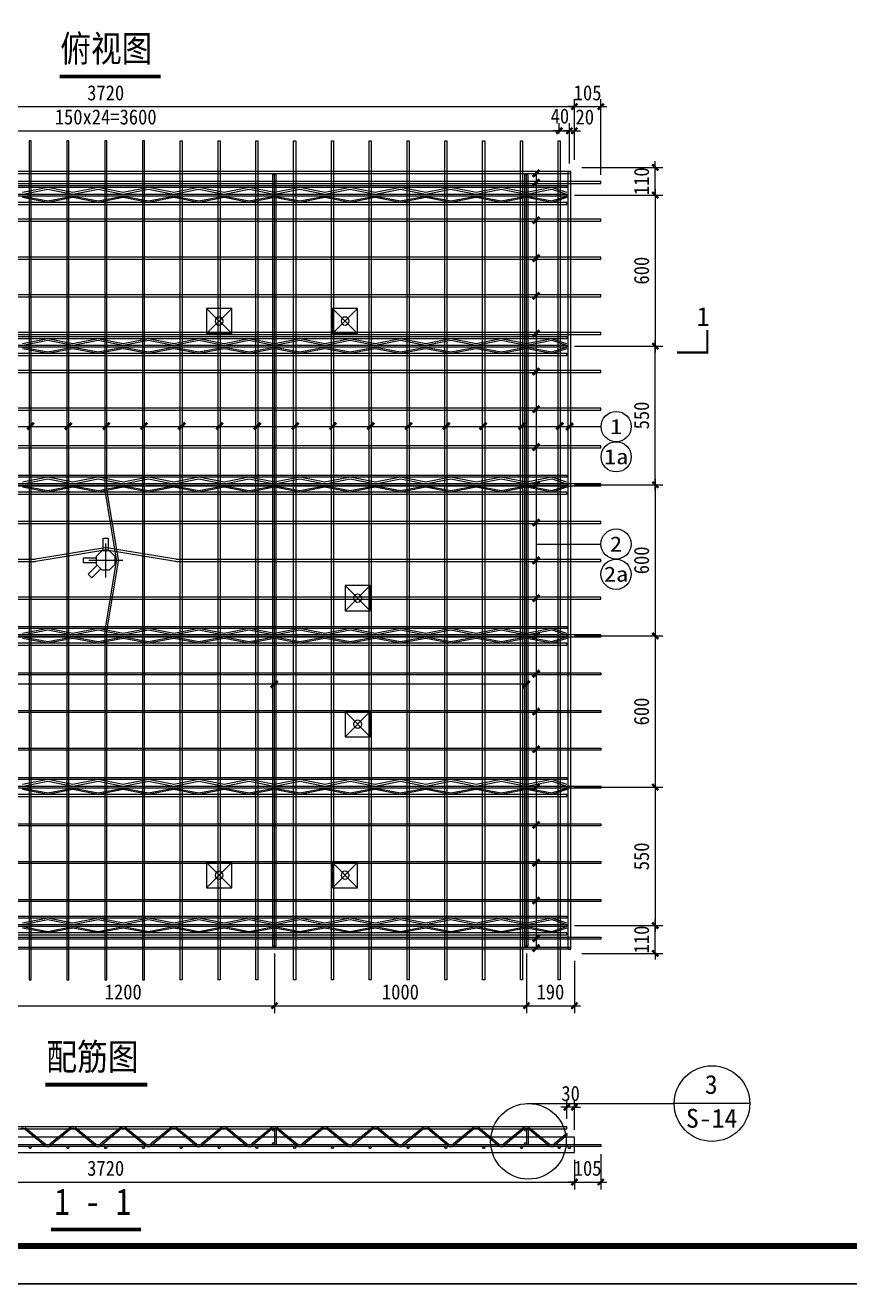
# Model space of a CAD drawing. Header units: millimetres. Extents: x 0 to 28815, y -2 to 20487.
# Drawn here: x 3115 to 6387, y 11577 to 16573 of the extents above; entities that cross this region are included whole.
import ezdxf
from ezdxf.enums import TextEntityAlignment as Align

# ---------------------------------------------------------------- set-up
doc = ezdxf.new("R2010")
doc.units = ezdxf.units.MM
doc.linetypes.add('ACAD_ISO10W100', pattern=[18, 12, -3, 0, -3])
for name, color, linetype in [('DBD6X-1##长度', 4, 'Continuous'), ('EQUIP-照明', 3, 'Continuous'), ('S-DETL-TEXT', 7, 'Continuous'), ('YZ-下划线', 1, 'ACAD_ISO10W100'), ('YZ-标题文字', 2, 'Continuous'), ('YZ-索引图号', 3, 'Continuous'), ('图框2', 1, 'Continuous'), ('图框线', 7, 'Continuous'), ('桁架', 4, 'Continuous'), ('钢筋', 7, 'Continuous')]:
    doc.layers.add(name, color=color, linetype=linetype)
for name, color, linetype, lineweight in [('PUB_DIM', 3, 'Continuous', 15), ('YG-标注', 151, 'Continuous', 15), ('YZ-符号', 96, 'Continuous', 9), ('墙板支撑', 7, 'Continuous', 15), ('文字标注', 7, 'Continuous', 15), ('轮廓线', 2, 'Continuous', 13)]:
    doc.layers.add(name, color=color, linetype=linetype, lineweight=lineweight)
doc.styles.add('YG-样式 2', font='simhei.ttf')
doc.styles.add('YZ-样式 1', font='simhei.ttf', dxfattribs={"width": 0.85})
doc.styles.add('YZ-样式 2', font='simhei.ttf', dxfattribs={"width": 0.9})
doc.dimstyles.new('YZ-30', dxfattribs={"dimscale": 30, "dimtxt": 2, "dimasz": 0.8, "dimexe": 1, "dimexo": 1, "dimgap": 0.8, "dimtad": 1, "dimdec": 0, "dimzin": 1, "dimdsep": 46, "dimtxsty": 'YZ-样式 2', "dimblk": 'ARCHTICK', "dimcen": 250, "dimdle": 0.8, "dimclrd": 151, "dimclre": 151, "dimclrt": 7, "dimazin": 0, "dimtfac": 1, "dimtdec": 0, "dimtix": 1, "dimtmove": 2, "dimatfit": 2, "dimldrblk": 'ARCHTICK', "dimfxl": 1, "dimlwd": 9, "dimlwe": 9, "dimarcsym": 0})

# ---------------------------------------------------------------- blocks, each defined once
blk = doc.blocks.new('_ArchTick')
at = {"color": 0, "linetype": 'ByBlock', "const_width": 0.4}
blk.add_lwpolyline([(-0.5, -0.5), (0.5, 0.5)], dxfattribs=at)
blk = doc.blocks.new('*D463')
at = {"layer": 'DBD6X-1##长度', "color": 151, "lineweight": 9, "ltscale": 30, "transparency": 16777216}
for p, q in [((1550.3, 16249.8), (5318.3, 16249.8)), ((1574.3, 16038.6), (1574.3, 16279.8)), ((5294.3, 16038.6), (5294.3, 16279.8))]:
    blk.add_line(p, q, dxfattribs=at)
at = {"layer": 'Defpoints', "color": 0, "ltscale": 30, "transparency": 16777216}
for p in [(5294.3, 16249.8), (1574.3, 16008.6), (5294.3, 16008.6)]:
    blk.add_point(p, dxfattribs=at)
at = {"layer": 'DBD6X-1##长度', "color": 151, "lineweight": 9, "ltscale": 30, "transparency": 16777216, "xscale": 24, "yscale": 24, "zscale": 24, "rotation": 180}
blk.add_blockref('_ArchTick', (1574.3, 16249.8), dxfattribs=at)
at = {"layer": 'DBD6X-1##长度', "color": 151, "lineweight": 9, "ltscale": 30, "transparency": 16777216, "xscale": 24, "yscale": 24, "zscale": 24}
blk.add_blockref('_ArchTick', (5294.3, 16249.8), dxfattribs=at)
at = {"layer": 'DBD6X-1##长度', "color": 7, "lineweight": 9, "ltscale": 30, "transparency": 16777216, "insert": (3434.3, 16304.1), "char_height": 60, "attachment_point": 5, "style": 'YZ-样式 2'}
blk.add_mtext('3720', dxfattribs=at)
blk = doc.blocks.new('*D464')
at = {"layer": 'Defpoints', "color": 0, "ltscale": 30, "transparency": 16777216}
for p in [(5399.3, 16249.8), (5294.3, 16008.6), (5399.3, 15948.6)]:
    blk.add_point(p, dxfattribs=at)
at = {"layer": '钢筋', "color": 151, "lineweight": 9, "ltscale": 30, "transparency": 16777216}
for p, q in [((5294.3, 16249.8), (5270.3, 16249.8)), ((5294.3, 16038.6), (5294.3, 16279.8)), ((5294.3, 16249.8), (5399.3, 16249.8)), ((5399.3, 15978.6), (5399.3, 16279.8)), ((5399.3, 16249.8), (5423.3, 16249.8))]:
    blk.add_line(p, q, dxfattribs=at)
at = {"layer": '钢筋', "color": 151, "lineweight": 9, "ltscale": 30, "transparency": 16777216, "xscale": 24, "yscale": 24, "zscale": 24}
blk.add_blockref('_ArchTick', (5294.3, 16249.8), dxfattribs=at)
at = {"layer": '钢筋', "color": 151, "lineweight": 9, "ltscale": 30, "transparency": 16777216, "xscale": 24, "yscale": 24, "zscale": 24, "rotation": 180}
blk.add_blockref('_ArchTick', (5399.3, 16249.8), dxfattribs=at)
at = {"layer": '钢筋', "color": 7, "ltscale": 30, "transparency": 16777216, "insert": (5346.8, 16304.1), "char_height": 60, "attachment_point": 5, "style": 'YZ-样式 2'}
blk.add_mtext('105', dxfattribs=at)
blk = doc.blocks.new('*D465')
at = {"layer": 'Defpoints', "color": 0, "ltscale": 30, "transparency": 16777216}
for p in [(5274.3, 16153.9), (5234.3, 16113.6), (5274.3, 15993.6)]:
    blk.add_point(p, dxfattribs=at)
at = {"layer": '钢筋', "color": 151, "lineweight": 9, "ltscale": 30, "transparency": 16777216}
for p, q in [((5234.3, 16153.9), (5210.3, 16153.9)), ((5234.3, 16143.6), (5234.3, 16183.9)), ((5234.3, 16153.9), (5274.3, 16153.9)), ((5274.3, 16023.6), (5274.3, 16183.9)), ((5274.3, 16153.9), (5298.3, 16153.9))]:
    blk.add_line(p, q, dxfattribs=at)
at = {"layer": '钢筋', "color": 151, "lineweight": 9, "ltscale": 30, "transparency": 16777216, "xscale": 24, "yscale": 24, "zscale": 24}
blk.add_blockref('_ArchTick', (5234.3, 16153.9), dxfattribs=at)
at = {"layer": '钢筋', "color": 151, "lineweight": 9, "ltscale": 30, "transparency": 16777216, "xscale": 24, "yscale": 24, "zscale": 24, "rotation": 180}
blk.add_blockref('_ArchTick', (5274.3, 16153.9), dxfattribs=at)
at = {"layer": '钢筋', "color": 7, "ltscale": 30, "transparency": 16777216, "insert": (5236.9, 16211.9), "char_height": 60, "attachment_point": 5, "style": 'YZ-样式 2'}
blk.add_mtext('40', dxfattribs=at)
blk = doc.blocks.new('*D466')
at = {"layer": 'Defpoints', "color": 0, "ltscale": 30, "transparency": 16777216}
for p in [(5234.3, 16153.9), (1634.3, 16113.6), (5234.3, 16113.6)]:
    blk.add_point(p, dxfattribs=at)
at = {"layer": '钢筋', "color": 151, "lineweight": 9, "ltscale": 30, "transparency": 16777216}
for p, q in [((1610.3, 16153.9), (5258.3, 16153.9)), ((1634.3, 16143.6), (1634.3, 16183.9)), ((5234.3, 16143.6), (5234.3, 16183.9))]:
    blk.add_line(p, q, dxfattribs=at)
at = {"layer": '钢筋', "color": 151, "lineweight": 9, "ltscale": 30, "transparency": 16777216, "xscale": 24, "yscale": 24, "zscale": 24, "rotation": 180}
blk.add_blockref('_ArchTick', (1634.3, 16153.9), dxfattribs=at)
at = {"layer": '钢筋', "color": 151, "lineweight": 9, "ltscale": 30, "transparency": 16777216, "xscale": 24, "yscale": 24, "zscale": 24}
blk.add_blockref('_ArchTick', (5234.3, 16153.9), dxfattribs=at)
at = {"layer": '钢筋', "color": 7, "ltscale": 30, "transparency": 16777216, "insert": (3434.3, 16208.3), "char_height": 60, "attachment_point": 5, "style": 'YZ-样式 2'}
blk.add_mtext('150x24=3600', dxfattribs=at)
blk = doc.blocks.new('*D467')
at = {"layer": 'Defpoints', "color": 0, "ltscale": 30, "transparency": 16777216}
for p in [(5264.3, 15898.6), (5264.3, 15298.6), (5615.4, 15298.6)]:
    blk.add_point(p, dxfattribs=at)
at = {"layer": 'YG-标注', "color": 151, "lineweight": 9, "ltscale": 30, "transparency": 16777216}
for p, q in [((5294.3, 15898.6), (5645.4, 15898.6)), ((5615.4, 15922.6), (5615.4, 15274.6)), ((5294.3, 15298.6), (5645.4, 15298.6))]:
    blk.add_line(p, q, dxfattribs=at)
at = {"layer": 'YG-标注', "color": 151, "lineweight": 9, "ltscale": 30, "transparency": 16777216, "xscale": 24, "yscale": 24, "zscale": 24}
for p, rotation in [((5615.4, 15898.6), 90), ((5615.4, 15298.6), 270)]:
    blk.add_blockref('_ArchTick', p, dxfattribs=dict(at, rotation=rotation))
at = {"layer": 'YG-标注', "color": 7, "lineweight": 9, "ltscale": 30, "transparency": 16777216, "insert": (5561, 15598.6), "char_height": 60, "attachment_point": 5, "rotation": 90, "style": 'YZ-样式 2'}
blk.add_mtext('600', dxfattribs=at)
blk = doc.blocks.new('*D468')
at = {"layer": 'Defpoints', "color": 0, "ltscale": 30, "transparency": 16777216}
for p in [(5264.3, 12998.6), (5615.4, 12998.6), (5294.3, 12888.6)]:
    blk.add_point(p, dxfattribs=at)
at = {"layer": '钢筋', "color": 151, "lineweight": 9, "ltscale": 30, "transparency": 16777216}
for p, q in [((5294.3, 12998.6), (5645.4, 12998.6)), ((5615.4, 12998.6), (5615.4, 13022.6)), ((5615.4, 12888.6), (5615.4, 12998.6)), ((5324.3, 12888.6), (5645.4, 12888.6)), ((5615.4, 12888.6), (5615.4, 12864.6))]:
    blk.add_line(p, q, dxfattribs=at)
at = {"layer": '钢筋', "color": 151, "lineweight": 9, "ltscale": 30, "transparency": 16777216, "xscale": 24, "yscale": 24, "zscale": 24}
for p, rotation in [((5615.4, 12998.6), 270), ((5615.4, 12888.6), 90)]:
    blk.add_blockref('_ArchTick', p, dxfattribs=dict(at, rotation=rotation))
at = {"layer": '钢筋', "color": 7, "ltscale": 30, "transparency": 16777216, "insert": (5561, 12943.6), "char_height": 60, "attachment_point": 5, "rotation": 90, "style": 'YZ-样式 2'}
blk.add_mtext('110', dxfattribs=at)
blk = doc.blocks.new('*D469')
at = {"layer": 'Defpoints', "color": 0, "ltscale": 30, "transparency": 16777216}
for p in [(5264.3, 14748.6), (5264.3, 14148.6), (5615.4, 14148.6)]:
    blk.add_point(p, dxfattribs=at)
at = {"layer": '钢筋', "color": 151, "lineweight": 9, "ltscale": 30, "transparency": 16777216}
for p, q in [((5294.3, 14748.6), (5645.4, 14748.6)), ((5615.4, 14772.6), (5615.4, 14124.6)), ((5294.3, 14148.6), (5645.4, 14148.6))]:
    blk.add_line(p, q, dxfattribs=at)
at = {"layer": '钢筋', "color": 151, "lineweight": 9, "ltscale": 30, "transparency": 16777216, "xscale": 24, "yscale": 24, "zscale": 24}
for p, rotation in [((5615.4, 14748.6), 90), ((5615.4, 14148.6), 270)]:
    blk.add_blockref('_ArchTick', p, dxfattribs=dict(at, rotation=rotation))
at = {"layer": '钢筋', "color": 7, "ltscale": 30, "transparency": 16777216, "insert": (5561, 14448.6), "char_height": 60, "attachment_point": 5, "rotation": 90, "style": 'YZ-样式 2'}
blk.add_mtext('600', dxfattribs=at)
blk = doc.blocks.new('*D470')
at = {"layer": 'Defpoints', "color": 0, "ltscale": 30, "transparency": 16777216}
for p in [(5264.3, 14148.6), (5264.3, 13548.6), (5615.4, 13548.6)]:
    blk.add_point(p, dxfattribs=at)
at = {"layer": '钢筋', "color": 151, "lineweight": 9, "ltscale": 30, "transparency": 16777216}
for p, q in [((5294.3, 14148.6), (5645.4, 14148.6)), ((5615.4, 14172.6), (5615.4, 13524.6)), ((5294.3, 13548.6), (5645.4, 13548.6))]:
    blk.add_line(p, q, dxfattribs=at)
at = {"layer": '钢筋', "color": 151, "lineweight": 9, "ltscale": 30, "transparency": 16777216, "xscale": 24, "yscale": 24, "zscale": 24}
for p, rotation in [((5615.4, 14148.6), 90), ((5615.4, 13548.6), 270)]:
    blk.add_blockref('_ArchTick', p, dxfattribs=dict(at, rotation=rotation))
at = {"layer": '钢筋', "color": 7, "ltscale": 30, "transparency": 16777216, "insert": (5561, 13848.6), "char_height": 60, "attachment_point": 5, "rotation": 90, "style": 'YZ-样式 2'}
blk.add_mtext('600', dxfattribs=at)
blk = doc.blocks.new('*D471')
at = {"layer": 'Defpoints', "color": 0, "ltscale": 30, "transparency": 16777216}
for p in [(5264.3, 13548.6), (5264.3, 12998.6), (5615.4, 12998.6)]:
    blk.add_point(p, dxfattribs=at)
at = {"layer": '钢筋', "color": 151, "lineweight": 9, "ltscale": 30, "transparency": 16777216}
for p, q in [((5294.3, 13548.6), (5645.4, 13548.6)), ((5615.4, 13572.6), (5615.4, 12974.6)), ((5294.3, 12998.6), (5645.4, 12998.6))]:
    blk.add_line(p, q, dxfattribs=at)
at = {"layer": '钢筋', "color": 151, "lineweight": 9, "ltscale": 30, "transparency": 16777216, "xscale": 24, "yscale": 24, "zscale": 24}
for p, rotation in [((5615.4, 13548.6), 90), ((5615.4, 12998.6), 270)]:
    blk.add_blockref('_ArchTick', p, dxfattribs=dict(at, rotation=rotation))
at = {"layer": '钢筋', "color": 7, "ltscale": 30, "transparency": 16777216, "insert": (5561, 13273.6), "char_height": 60, "attachment_point": 5, "rotation": 90, "style": 'YZ-样式 2'}
blk.add_mtext('550', dxfattribs=at)
blk = doc.blocks.new('*D472')
at = {"layer": 'Defpoints', "color": 0, "ltscale": 30, "transparency": 16777216}
for p in [(5294.3, 16008.6), (5615.4, 16008.6), (5264.3, 15898.6)]:
    blk.add_point(p, dxfattribs=at)
at = {"layer": '钢筋', "color": 151, "lineweight": 9, "ltscale": 30, "transparency": 16777216}
for p, q in [((5324.3, 16008.6), (5645.4, 16008.6)), ((5615.4, 16008.6), (5615.4, 16032.6)), ((5615.4, 15898.6), (5615.4, 16008.6)), ((5294.3, 15898.6), (5645.4, 15898.6)), ((5615.4, 15898.6), (5615.4, 15874.6))]:
    blk.add_line(p, q, dxfattribs=at)
at = {"layer": '钢筋', "color": 151, "lineweight": 9, "ltscale": 30, "transparency": 16777216, "xscale": 24, "yscale": 24, "zscale": 24}
for p, rotation in [((5615.4, 16008.6), 270), ((5615.4, 15898.6), 90)]:
    blk.add_blockref('_ArchTick', p, dxfattribs=dict(at, rotation=rotation))
at = {"layer": '钢筋', "color": 7, "ltscale": 30, "transparency": 16777216, "insert": (5561, 15953.6), "char_height": 60, "attachment_point": 5, "rotation": 90, "style": 'YZ-样式 2'}
blk.add_mtext('110', dxfattribs=at)
blk = doc.blocks.new('A$C7C4453D7')
at = {"color": 3, "lineweight": 15, "xscale": -80, "yscale": 80, "zscale": 80, "rotation": 180}
blk.add_blockref('_ArchTick', (0, 0), dxfattribs=at)
blk = doc.blocks.new('*D476')
at = {"layer": 'Defpoints', "color": 0, "ltscale": 30, "transparency": 16777216}
for p in [(5294.3, 16153.9), (5274.3, 15993.6), (5294.3, 16008.6)]:
    blk.add_point(p, dxfattribs=at)
at = {"layer": '钢筋', "color": 151, "lineweight": 9, "ltscale": 30, "transparency": 16777216}
for p, q in [((5274.3, 16153.9), (5250.3, 16153.9)), ((5274.3, 16023.6), (5274.3, 16183.9)), ((5274.3, 16153.9), (5294.3, 16153.9)), ((5294.3, 16038.6), (5294.3, 16183.9)), ((5294.3, 16153.9), (5318.3, 16153.9))]:
    blk.add_line(p, q, dxfattribs=at)
at = {"layer": '钢筋', "color": 151, "lineweight": 9, "ltscale": 30, "transparency": 16777216, "xscale": 24, "yscale": 24, "zscale": 24}
blk.add_blockref('_ArchTick', (5274.3, 16153.9), dxfattribs=at)
at = {"layer": '钢筋', "color": 151, "lineweight": 9, "ltscale": 30, "transparency": 16777216, "xscale": 24, "yscale": 24, "zscale": 24, "rotation": 180}
blk.add_blockref('_ArchTick', (5294.3, 16153.9), dxfattribs=at)
at = {"layer": '钢筋', "color": 7, "ltscale": 30, "transparency": 16777216, "insert": (5335.6, 16208.3), "char_height": 60, "attachment_point": 5, "style": 'YZ-样式 2'}
blk.add_mtext('20', dxfattribs=at)
blk = doc.blocks.new('A$C04E44E2E')
at = {"layer": '桁架', "color": 4, "lineweight": 9}
for p, q in [((-3660, 38), (0, 38)), ((0, 30), (-3660, 30)), ((-3660, 4), (0, 4)), ((-2060, 30), (-2160, 10)), ((-2159.1, 4), (-2060, 23.7)), ((-1960, 10), (-2060, 30)), ((-2060, 23.7), (-1960.9, 4)), ((-1960.9, 4), (-1959.3, 4)), ((-1860, 30), (-1960, 10)), ((-1959.3, 4), (-1860, 23.7)), ((-1760, 10), (-1860, 30)), ((-1860, 23.7), (-1760.9, 4)), ((-1760.9, 4), (-1759.1, 4)), ((-1660, 30), (-1760, 10)), ((-1759.1, 4), (-1660, 23.7)), ((-1560, 10), (-1660, 30)), ((-1660, 23.7), (-1560.9, 4)), ((-1560.9, 4), (-1559.1, 4)), ((-1460, 30), (-1560, 10)), ((-1559.1, 4), (-1460, 23.7)), ((-1360, 10), (-1460, 30)), ((-1460, 23.7), (-1360.9, 4)), ((-1360.9, 4), (-1359.1, 4)), ((-1260, 30), (-1360, 10)), ((-1359.1, 4), (-1260, 23.7)), ((-1160, 10), (-1260, 30)), ((-1260, 23.7), (-1160.9, 4)), ((-1160.9, 4), (-1159.1, 4)), ((-1160.9, 4), (-1159.3, 4)), ((-1060, 30), (-1160, 10)), ((-1159.1, 4), (-1060, 23.7)), ((-960, 10), (-1060, 30)), ((-1060, 23.7), (-960.9, 4)), ((-960.9, 4), (-959.1, 4)), ((-960.9, 4), (-959.1, 4)), ((-960.9, 4), (-959.3, 4)), ((-860, 30), (-960, 10)), ((-959.1, 4), (-860, 23.7)), ((-760, 10), (-860, 30)), ((-860, 23.7), (-760.9, 4)), ((-760.9, 4), (-759.1, 4)), ((-660, 30), (-760, 10)), ((-759.1, 4), (-660, 23.7)), ((-560, 10), (-660, 30)), ((-660, 23.7), (-560.9, 4)), ((-560.9, 4), (-559.1, 4)), ((-460, 30), (-560, 10)), ((-559.1, 4), (-460, 23.7)), ((-360, 10), (-460, 30)), ((-460, 23.7), (-360.9, 4)), ((-360.9, 4), (-359.1, 4)), ((-260, 30), (-360, 10)), ((-359.1, 4), (-260, 23.7)), ((-160, 10), (-260, 30)), ((-260, 23.7), (-160.9, 4)), ((-160.9, 4), (-159.1, 4)), ((-60, 30), (-160, 10)), ((-159.1, 4), (-60, 23.7)), ((0.2, 10), (-60, 30)), ((-60, 23.7), (-0.7, 4)), ((0, 38), (0, 30)), ((0, 4), (0, -4)), ((0, -4), (-3660, -4)), ((0, -29), (-3660, -29)), ((-3660, -37), (0, -37)), ((-2060, -29), (-2160, -10)), ((-2159.1, -4), (-2060, -22.7)), ((-2060, -22.7), (-1960.9, -4)), ((-1960, -10), (-2060, -29)), ((-1960.9, -4), (-1959.3, -4)), ((-1860, -29), (-1960, -10)), ((-1959.3, -4), (-1860, -22.7)), ((-1860, -22.7), (-1760.9, -4)), ((-1760, -10), (-1860, -29)), ((-1760.9, -4), (-1759.1, -4)), ((-1660, -29), (-1760, -10)), ((-1759.1, -4), (-1660, -22.7)), ((-1660, -22.7), (-1560.9, -4)), ((-1560, -10), (-1660, -29)), ((-1560.9, -4), (-1559.1, -4)), ((-1460, -29), (-1560, -10)), ((-1559.1, -4), (-1460, -22.7)), ((-1460, -22.7), (-1360.9, -4)), ((-1360, -10), (-1460, -29)), ((-1360.9, -4), (-1359.1, -4)), ((-1260, -29), (-1360, -10)), ((-1359.1, -4), (-1260, -22.7)), ((-1260, -22.7), (-1160.9, -4)), ((-1160, -10), (-1260, -29)), ((-1160.9, -4), (-1159.1, -4)), ((-1160.9, -4), (-1159.3, -4)), ((-1060, -29), (-1160, -10)), ((-1159.1, -4), (-1060, -22.7)), ((-1060, -22.7), (-960.9, -4)), ((-960, -10), (-1060, -29)), ((-960.9, -4), (-959.1, -4)), ((-960.9, -4), (-959.1, -4)), ((-960.9, -4), (-959.3, -4)), ((-860, -29), (-960, -10)), ((-959.1, -4), (-860, -22.7)), ((-860, -22.7), (-760.9, -4)), ((-760, -10), (-860, -29)), ((-760.9, -4), (-759.1, -4)), ((-660, -29), (-760, -10)), ((-759.1, -4), (-660, -22.7)), ((-660, -22.7), (-560.9, -4)), ((-560, -10), (-660, -29)), ((-560.9, -4), (-559.1, -4)), ((-460, -29), (-560, -10)), ((-559.1, -4), (-460, -22.7)), ((-460, -22.7), (-360.9, -4)), ((-360, -10), (-460, -29)), ((-360.9, -4), (-359.1, -4)), ((-260, -29), (-360, -10)), ((-359.1, -4), (-260, -22.7)), ((-260, -22.7), (-160.9, -4)), ((-160, -10), (-260, -29)), ((-160.9, -4), (-159.1, -4)), ((-60, -29), (-160, -10)), ((-159.1, -4), (-60, -22.7)), ((-60, -22.7), (-0.7, -4)), ((0.2, -10), (-60, -29)), ((0, -37), (0, -29))]:
    blk.add_line(p, q, dxfattribs=at)
blk = doc.blocks.new('*D477')
at = {"layer": 'Defpoints', "color": 0, "ltscale": 30, "transparency": 16777216}
for p in [(5264.3, 15298.6), (5615.4, 15298.6), (5264.3, 14748.6)]:
    blk.add_point(p, dxfattribs=at)
at = {"layer": 'YG-标注', "color": 151, "lineweight": 9, "ltscale": 30, "transparency": 16777216}
for p, q in [((5294.3, 15298.6), (5645.4, 15298.6)), ((5615.4, 14724.6), (5615.4, 15322.6)), ((5294.3, 14748.6), (5645.4, 14748.6))]:
    blk.add_line(p, q, dxfattribs=at)
at = {"layer": 'YG-标注', "color": 151, "lineweight": 9, "ltscale": 30, "transparency": 16777216, "xscale": 24, "yscale": 24, "zscale": 24}
for p, rotation in [((5615.4, 15298.6), 90), ((5615.4, 14748.6), 270)]:
    blk.add_blockref('_ArchTick', p, dxfattribs=dict(at, rotation=rotation))
at = {"layer": 'YG-标注', "color": 7, "ltscale": 30, "transparency": 16777216, "insert": (5561, 15023.6), "char_height": 60, "attachment_point": 5, "rotation": 90, "style": 'YZ-样式 2'}
blk.add_mtext('550', dxfattribs=at)
blk = doc.blocks.new('A$C0ABE7B75')
at = {"layer": '钢筋', "color": 4, "lineweight": 13}
for points in [[(-7.3, 0), (7.2, 0), (7.2, 3000), (7.2, 3060), (-7.3, 3060)], [(-7.3, 3060), (-7.3, 3060), (-7.3, 0)], [(-0.8, 3060), (-0.8, 3000), (-0.8, 0)]]:
    blk.add_lwpolyline(points, dxfattribs=at)
blk = doc.blocks.new('*D496')
at = {"layer": 'Defpoints', "color": 0, "ltscale": 30, "transparency": 16777216}
for p in [(2904, 12918.6), (4104, 12918.6), (4104, 12680.8)]:
    blk.add_point(p, dxfattribs=at)
at = {"layer": 'YG-标注', "color": 151, "lineweight": 9, "ltscale": 30, "transparency": 16777216}
for p, q in [((2904, 12888.6), (2904, 12650.8)), ((4104, 12888.6), (4104, 12650.8)), ((2880, 12680.8), (4128, 12680.8))]:
    blk.add_line(p, q, dxfattribs=at)
at = {"layer": 'YG-标注', "color": 151, "lineweight": 9, "ltscale": 30, "transparency": 16777216, "xscale": 24, "yscale": 24, "zscale": 24, "rotation": 180}
blk.add_blockref('_ArchTick', (2904, 12680.8), dxfattribs=at)
at = {"layer": 'YG-标注', "color": 151, "lineweight": 9, "ltscale": 30, "transparency": 16777216, "xscale": 24, "yscale": 24, "zscale": 24}
blk.add_blockref('_ArchTick', (4104, 12680.8), dxfattribs=at)
at = {"layer": 'YG-标注', "color": 7, "ltscale": 30, "transparency": 16777216, "insert": (3504, 12735.1), "char_height": 60, "attachment_point": 5, "style": 'YZ-样式 2'}
blk.add_mtext('1200', dxfattribs=at)
blk = doc.blocks.new('*D497')
at = {"layer": 'Defpoints', "color": 0, "ltscale": 30, "transparency": 16777216}
for p in [(4104, 12918.6), (5104, 12918.6), (5104, 12680.8)]:
    blk.add_point(p, dxfattribs=at)
at = {"layer": 'YG-标注', "color": 151, "lineweight": 9, "ltscale": 30, "transparency": 16777216}
for p, q in [((4104, 12888.6), (4104, 12650.8)), ((5104, 12888.6), (5104, 12650.8)), ((4080, 12680.8), (5128, 12680.8))]:
    blk.add_line(p, q, dxfattribs=at)
at = {"layer": 'YG-标注', "color": 151, "lineweight": 9, "ltscale": 30, "transparency": 16777216, "xscale": 24, "yscale": 24, "zscale": 24, "rotation": 180}
blk.add_blockref('_ArchTick', (4104, 12680.8), dxfattribs=at)
at = {"layer": 'YG-标注', "color": 151, "lineweight": 9, "ltscale": 30, "transparency": 16777216, "xscale": 24, "yscale": 24, "zscale": 24}
blk.add_blockref('_ArchTick', (5104, 12680.8), dxfattribs=at)
at = {"layer": 'YG-标注', "color": 7, "ltscale": 30, "transparency": 16777216, "insert": (4604, 12735.1), "char_height": 60, "attachment_point": 5, "style": 'YZ-样式 2'}
blk.add_mtext('1000', dxfattribs=at)
blk = doc.blocks.new('*D498')
at = {"layer": 'Defpoints', "color": 0, "ltscale": 30, "transparency": 16777216}
for p in [(5104, 12918.6), (5294.3, 12888.6), (5294.3, 12680.8)]:
    blk.add_point(p, dxfattribs=at)
at = {"layer": 'YG-标注', "color": 151, "lineweight": 9, "ltscale": 30, "transparency": 16777216}
for p, q in [((5104, 12888.6), (5104, 12650.8)), ((5294.3, 12858.6), (5294.3, 12650.8)), ((5080, 12680.8), (5318.3, 12680.8))]:
    blk.add_line(p, q, dxfattribs=at)
at = {"layer": 'YG-标注', "color": 151, "lineweight": 9, "ltscale": 30, "transparency": 16777216, "xscale": 24, "yscale": 24, "zscale": 24, "rotation": 180}
blk.add_blockref('_ArchTick', (5104, 12680.8), dxfattribs=at)
at = {"layer": 'YG-标注', "color": 151, "lineweight": 9, "ltscale": 30, "transparency": 16777216, "xscale": 24, "yscale": 24, "zscale": 24}
blk.add_blockref('_ArchTick', (5294.3, 12680.8), dxfattribs=at)
at = {"layer": 'YG-标注', "color": 7, "ltscale": 30, "transparency": 16777216, "insert": (5199.2, 12735.1), "char_height": 60, "attachment_point": 5, "style": 'YZ-样式 2'}
blk.add_mtext('190', dxfattribs=at)
blk = doc.blocks.new('*D507')
at = {"layer": 'Defpoints', "color": 0, "ltscale": 30, "transparency": 16777216}
for p in [(1574.3, 12098.3), (5294.3, 12098.3), (5294.3, 11980.8)]:
    blk.add_point(p, dxfattribs=at)
at = {"layer": 'YG-标注', "color": 151, "lineweight": 9, "ltscale": 30, "transparency": 16777216}
for p, q in [((1574.3, 12068.3), (1574.3, 11950.8)), ((5294.3, 12068.3), (5294.3, 11950.8)), ((1550.3, 11980.8), (5318.3, 11980.8))]:
    blk.add_line(p, q, dxfattribs=at)
at = {"layer": 'YG-标注', "color": 151, "lineweight": 9, "ltscale": 30, "transparency": 16777216, "xscale": 24, "yscale": 24, "zscale": 24, "rotation": 180}
blk.add_blockref('_ArchTick', (1574.3, 11980.8), dxfattribs=at)
at = {"layer": 'YG-标注', "color": 151, "lineweight": 9, "ltscale": 30, "transparency": 16777216, "xscale": 24, "yscale": 24, "zscale": 24}
blk.add_blockref('_ArchTick', (5294.3, 11980.8), dxfattribs=at)
at = {"layer": 'YG-标注', "color": 7, "lineweight": 9, "ltscale": 30, "transparency": 16777216, "insert": (3434.3, 12035.1), "char_height": 60, "attachment_point": 5, "style": 'YZ-样式 2'}
blk.add_mtext('3720', dxfattribs=at)
blk = doc.blocks.new('*D508')
at = {"layer": 'Defpoints', "color": 0, "ltscale": 30, "transparency": 16777216}
for p in [(5294.3, 12098.3), (5399.3, 12121.3), (5399.3, 11980.8)]:
    blk.add_point(p, dxfattribs=at)
at = {"layer": 'YG-标注', "color": 151, "lineweight": 9, "ltscale": 30, "transparency": 16777216}
for p, q in [((5399.3, 12091.3), (5399.3, 11950.8)), ((5294.3, 12068.3), (5294.3, 11950.8)), ((5294.3, 11980.8), (5270.3, 11980.8)), ((5294.3, 11980.8), (5399.3, 11980.8)), ((5399.3, 11980.8), (5423.3, 11980.8))]:
    blk.add_line(p, q, dxfattribs=at)
at = {"layer": 'YG-标注', "color": 151, "lineweight": 9, "ltscale": 30, "transparency": 16777216, "xscale": 24, "yscale": 24, "zscale": 24}
blk.add_blockref('_ArchTick', (5294.3, 11980.8), dxfattribs=at)
at = {"layer": 'YG-标注', "color": 151, "lineweight": 9, "ltscale": 30, "transparency": 16777216, "xscale": 24, "yscale": 24, "zscale": 24, "rotation": 180}
blk.add_blockref('_ArchTick', (5399.3, 11980.8), dxfattribs=at)
at = {"layer": 'YG-标注', "color": 7, "lineweight": 9, "ltscale": 30, "transparency": 16777216, "insert": (5346.8, 12035.1), "char_height": 60, "attachment_point": 5, "style": 'YZ-样式 2'}
blk.add_mtext('105', dxfattribs=at)
blk = doc.blocks.new('*D509')
at = {"layer": 'Defpoints', "color": 0, "ltscale": 30, "transparency": 16777216}
for p in [(5264.3, 12277.7), (5264.3, 12201.3), (5294.3, 12158.3)]:
    blk.add_point(p, dxfattribs=at)
at = {"layer": 'YG-标注', "color": 151, "lineweight": 9, "ltscale": 30, "transparency": 16777216}
for p, q in [((5264.3, 12231.3), (5264.3, 12307.7)), ((5294.3, 12188.3), (5294.3, 12307.7)), ((5264.3, 12277.7), (5240.3, 12277.7)), ((5294.3, 12277.7), (5264.3, 12277.7)), ((5294.3, 12277.7), (5318.3, 12277.7))]:
    blk.add_line(p, q, dxfattribs=at)
at = {"layer": 'YG-标注', "color": 151, "lineweight": 9, "ltscale": 30, "transparency": 16777216, "xscale": 24, "yscale": 24, "zscale": 24}
blk.add_blockref('_ArchTick', (5264.3, 12277.7), dxfattribs=at)
at = {"layer": 'YG-标注', "color": 151, "lineweight": 9, "ltscale": 30, "transparency": 16777216, "xscale": 24, "yscale": 24, "zscale": 24, "rotation": 180}
blk.add_blockref('_ArchTick', (5294.3, 12277.7), dxfattribs=at)
at = {"layer": 'YG-标注', "color": 7, "lineweight": 9, "ltscale": 30, "transparency": 16777216, "insert": (5279.3, 12332), "char_height": 60, "attachment_point": 5, "style": 'YZ-样式 2'}
blk.add_mtext('30', dxfattribs=at)
blk = doc.blocks.new('A$C184909A8')
at = {"layer": '桁架', "color": 4, "lineweight": 9}
for p, q in [((-6.5, 0), (-6.5, -62.1)), ((0, 0), (0, -62.1))]:
    blk.add_line(p, q, dxfattribs=at)
for centre in [(-10.5, -4), (-10.5, -58.1)]:
    blk.add_circle(centre, 4, dxfattribs=at)
blk = doc.blocks.new('A$C6C6A476D')
at = {"layer": '墙板支撑', "color": 6, "ltscale": 30}
for p, q in [((50, 50), (-50, -50)), ((-50, 50), (50, -50))]:
    blk.add_line(p, q, dxfattribs=at)
blk.add_lwpolyline([(-50, 50), (50, 50), (50, -50), (-50, -50)], close=True, dxfattribs=at)
blk.add_circle((0, 0), 16, dxfattribs=at)
blk = doc.blocks.new('A$C35D967A2')
at = {"layer": '墙板支撑', "color": 0, "ltscale": 30}
for p in [(50, 50), (550, 50)]:
    blk.add_blockref('A$C6C6A476D', p, dxfattribs=at)

msp = doc.modelspace()

# ---------------------------------------------------------------- linework, layer by layer
at = {"layer": 'EQUIP-照明', "color": 2, "lineweight": 15}
for p, q in [((3434.3, 14381.1), (3434.3, 14516.1)), ((3501.8, 14448.6), (3366.8, 14448.6))]:
    msp.add_line(p, q, dxfattribs=at)
for points in [[(3444.3, 14536.1), (3444.3, 14486.1), (3424.3, 14486.1), (3424.3, 14536.1)], [(3346.8, 14458.6), (3396.8, 14458.6), (3396.8, 14438.6), (3346.8, 14438.6)], [(3471.8, 14464.2), (3449.8, 14486.1), (3418.7, 14486.1), (3396.8, 14464.2), (3396.8, 14433.1), (3418.7, 14411.1), (3449.8, 14411.1), (3471.8, 14433.1)], [(3379.5, 14379.7), (3414.8, 14415), (3400.7, 14429.2), (3365.3, 14393.8)]]:
    msp.add_lwpolyline(points, close=True, dxfattribs=at)
at = {"layer": 'PUB_DIM', "color": 1, "const_width": 9}
msp.add_lwpolyline([(5822, 15363.5), (5822, 15273.5), (5702, 15273.5)], dxfattribs=at)
at = {"layer": 'YZ-下划线', "color": 1, "linetype": 'ByBlock', "const_width": 15}
for points in [[(3252.1, 16369.5), (3652.8, 16369.5)], [(3195, 12367.4), (3599.4, 12367.4)], [(3217.4, 11792.3), (3574.2, 11792.3)]]:
    msp.add_lwpolyline(points, dxfattribs=at)
at = {"layer": 'YZ-符号', "color": 3, "lineweight": 13}
for p, q in [((5142.9, 15992.6), (5142.9, 12904.6)), ((1600.3, 14979.6), (5400.1, 14979.6)), ((5142.9, 14513.4), (5399.7, 14513.4))]:
    msp.add_line(p, q, dxfattribs=at)
at = {"layer": 'YZ-符号', "color": 3}
msp.add_line((5103.3, 13956.8), (1438.8, 13956.8), dxfattribs=at)
at = {"layer": 'YZ-符号', "color": 1, "lineweight": 13, "ltscale": 100}
msp.add_line((5105.4, 12292.2), (5690.5, 12292.2), dxfattribs=at)
at = {"layer": 'YZ-符号', "color": 1, "ltscale": 100}
msp.add_line((5990.5, 12292.2), (5690.5, 12292.2), dxfattribs=at)
at = {"layer": 'YZ-符号', "color": 3}
for centre in [(5460.1, 14979.6), (5460.1, 14859.6), (5459.7, 14513.4), (5459.7, 14393.4)]:
    msp.add_circle(centre, 60, dxfattribs=at)
at = {"layer": 'YZ-符号', "color": 1, "ltscale": 100}
for centre in [(5840.5, 12292.2), (5112, 12142.4)]:
    msp.add_circle(centre, 150, dxfattribs=at)
at = {"layer": '图框2', "color": 1}
msp.add_lwpolyline([(87.4, 11576.7), (87.4, 20486.7), (12687.4, 20486.7), (12687.4, 11576.7)], close=True, dxfattribs=at)
at = {"layer": '图框线', "const_width": 24}
msp.add_lwpolyline([(387.4, 20336.7), (12537.4, 20336.7), (12537.4, 11726.7), (387.4, 11726.7)], close=True, dxfattribs=at)
at = {"layer": '桁架', "color": 4, "lineweight": 9}
for p, q in [((1604.3, 12201.3), (5264.3, 12201.3)), ((5264.3, 12191.3), (1604.3, 12191.3)), ((3114.8, 12197.6), (3194.1, 12132.1)), ((3294.2, 12197.7), (3214.1, 12132)), ((3314.8, 12197.6), (3394.1, 12132.1)), ((3494.2, 12197.7), (3414.1, 12132)), ((3514.8, 12197.6), (3594.1, 12132.1)), ((3694.2, 12197.7), (3614.1, 12132)), ((3714.8, 12197.6), (3794.1, 12132.1)), ((3894.2, 12197.7), (3814.1, 12132)), ((3914.8, 12197.6), (3994.1, 12132.1)), ((4094.2, 12197.7), (4014.1, 12132)), ((4114.8, 12197.6), (4194.1, 12132.1)), ((4294.2, 12197.7), (4214.1, 12132)), ((4314.8, 12197.6), (4394.1, 12132.1)), ((4494.2, 12197.7), (4414.1, 12132)), ((4514.8, 12197.6), (4594.1, 12132.1)), ((4694.2, 12197.7), (4614.1, 12132)), ((4714.8, 12197.6), (4794.1, 12132.1)), ((4894.2, 12197.7), (4814.1, 12132)), ((4914.8, 12197.6), (4994.1, 12132.1)), ((5094.2, 12197.7), (5014.1, 12132)), ((5114.8, 12197.6), (5194.1, 12132.1)), ((5264.3, 12191.3), (5264.3, 12201.3)), ((3114.8, 12190.2), (3194.3, 12124.7)), ((3294.1, 12190.3), (3214.6, 12124.9)), ((3314.8, 12190.2), (3394.3, 12124.7)), ((3494.1, 12190.3), (3414.6, 12124.9)), ((3514.8, 12190.2), (3594.3, 12124.7)), ((3694.1, 12190.3), (3614.6, 12124.9)), ((3714.8, 12190.2), (3794.3, 12124.7)), ((3894.1, 12190.3), (3814.6, 12124.9)), ((3914.8, 12190.2), (3994.3, 12124.7)), ((4094.1, 12190.3), (4014.6, 12124.9)), ((4114.8, 12190.2), (4194.3, 12124.7)), ((4294.1, 12190.3), (4214.6, 12124.9)), ((4314.8, 12190.2), (4394.3, 12124.7)), ((4494.1, 12190.3), (4414.6, 12124.9)), ((4514.8, 12190.2), (4594.3, 12124.7)), ((4694.1, 12190.3), (4614.6, 12124.9)), ((4714.8, 12190.2), (4794.3, 12124.7)), ((4894.1, 12190.3), (4814.6, 12124.9)), ((4914.8, 12190.2), (4994.3, 12124.7)), ((5094.1, 12190.3), (5014.6, 12124.9)), ((5114.8, 12190.2), (5194.3, 12124.7)), ((5264.3, 12173.2), (5214.1, 12132)), ((5264.3, 12165.8), (5214.6, 12124.9)), ((5264.3, 12173.2), (5264.3, 12165.8)), ((1604.3, 12129.3), (5264.3, 12129.3)), ((5264.3, 12121.3), (1604.3, 12121.3)), ((5264.3, 12129.3), (5264.3, 12121.3))]:
    msp.add_line(p, q, dxfattribs=at)
for centre, radius, start, end in [((3104.4, 12177.4), 16.5, 50.8447, 128.6685), ((3304.4, 12177.4), 16.5, 50.8447, 128.6685), ((3304.4, 12185.1), 16.2, 50.127, 128.9467), ((3504.4, 12177.4), 16.5, 50.8447, 128.6685), ((3504.4, 12185.1), 16.2, 50.127, 128.9467), ((3704.4, 12177.4), 16.5, 50.8447, 128.6685), ((3704.4, 12185.1), 16.2, 50.127, 128.9467), ((3904.4, 12177.4), 16.5, 50.8447, 128.6685), ((3904.4, 12185.1), 16.2, 50.127, 128.9467), ((4104.4, 12177.4), 16.5, 50.8447, 128.6685), ((4104.4, 12185.1), 16.2, 50.127, 128.9467), ((4304.4, 12177.4), 16.5, 50.8447, 128.6685), ((4304.4, 12185.1), 16.2, 50.127, 128.9467), ((4504.4, 12177.4), 16.5, 50.8447, 128.6685), ((4504.4, 12185.1), 16.2, 50.127, 128.9467), ((4704.4, 12177.4), 16.5, 50.8447, 128.6685), ((4704.4, 12185.1), 16.2, 50.127, 128.9467), ((4904.4, 12177.4), 16.5, 50.8447, 128.6685), ((4904.4, 12185.1), 16.2, 50.127, 128.9467), ((5104.4, 12177.4), 16.5, 50.8447, 128.6685), ((5104.4, 12185.1), 16.2, 50.127, 128.9467), ((3204.1, 12145.2), 16.5, 232.4949, 308.5712), ((3204.3, 12137.8), 16.5, 232.5315, 308.6383), ((3404.1, 12145.2), 16.5, 232.4949, 308.5712), ((3404.3, 12137.8), 16.5, 232.5315, 308.6383), ((3604.1, 12145.2), 16.5, 232.4949, 308.5712), ((3604.3, 12137.8), 16.5, 232.5315, 308.6383), ((3804.1, 12145.2), 16.5, 232.4949, 308.5712), ((3804.3, 12137.8), 16.5, 232.5315, 308.6383), ((4004.1, 12145.2), 16.5, 232.4949, 308.5712), ((4004.3, 12137.8), 16.5, 232.5315, 308.6383), ((4204.1, 12145.2), 16.5, 232.4949, 308.5712), ((4204.3, 12137.8), 16.5, 232.5315, 308.6383), ((4404.1, 12145.2), 16.5, 232.4949, 308.5712), ((4404.3, 12137.8), 16.5, 232.5315, 308.6383), ((4604.1, 12145.2), 16.5, 232.4949, 308.5712), ((4604.3, 12137.8), 16.5, 232.5315, 308.6383), ((4804.1, 12145.2), 16.5, 232.4949, 308.5712), ((4804.3, 12137.8), 16.5, 232.5315, 308.6383), ((5004.1, 12145.2), 16.5, 232.4949, 308.5712), ((5004.3, 12137.8), 16.5, 232.5315, 308.6383), ((5204.1, 12145.2), 16.5, 232.4949, 308.5712), ((5204.3, 12137.8), 16.5, 232.5315, 308.6383)]:
    msp.add_arc(centre, radius, start, end, dxfattribs=at)
at = {"layer": '轮廓线', "color": 2, "lineweight": 30, "const_width": 0.05}
msp.add_lwpolyline([(5294.3, 16008.6), (5294.3, 12888.6), (1574.3, 12888.6), (1574.3, 16008.6)], close=True, dxfattribs=at)
at = {"layer": '轮廓线', "color": 2, "lineweight": 9}
msp.add_lwpolyline([(1574.3, 12098.3), (5294.3, 12098.3), (5294.3, 12158.3), (4494.3, 12158.3), (1574.3, 12158.3), (1574.3, 12158.3)], close=True, dxfattribs=at)
at = {"layer": '钢筋', "color": 5, "lineweight": 13}
for points in [[(3138.3, 16008.6), (3138.3, 16113.6), (3130.3, 16113.6), (3130.3, 16008.6), (3130.3, 12783.6), (3138.3, 12783.6)], [(3288.3, 16008.6), (3288.3, 16113.6), (3280.3, 16113.6), (3280.3, 16008.6), (3280.3, 12783.6), (3288.3, 12783.6)], [(3588.3, 16008.6), (3588.3, 16113.6), (3580.3, 16113.6), (3580.3, 16008.6), (3580.3, 12783.6), (3588.3, 12783.6)], [(3730.3, 16008.6), (3730.3, 16113.6), (3738.3, 16113.6), (3738.3, 16008.6), (3738.3, 12783.6), (3730.3, 12783.6)], [(3880.3, 16008.6), (3880.3, 16113.6), (3888.3, 16113.6), (3888.3, 16008.6), (3888.3, 12783.6), (3880.3, 12783.6)], [(4030.3, 16008.6), (4030.3, 16113.6), (4038.3, 16113.6), (4038.3, 16008.6), (4038.3, 12783.6), (4030.3, 12783.6)], [(4180.3, 16008.6), (4180.3, 16113.6), (4188.3, 16113.6), (4188.3, 16008.6), (4188.3, 12783.6), (4180.3, 12783.6)], [(4330.3, 16008.6), (4330.3, 16113.6), (4338.3, 16113.6), (4338.3, 16008.6), (4338.3, 12783.6), (4330.3, 12783.6)], [(4480.3, 16008.6), (4480.3, 16113.6), (4488.3, 16113.6), (4488.3, 16008.6), (4488.3, 12783.6), (4480.3, 12783.6)], [(4630.3, 16008.6), (4630.3, 16113.6), (4638.3, 16113.6), (4638.3, 16008.6), (4638.3, 12783.6), (4630.3, 12783.6)], [(4780.3, 16008.6), (4780.3, 16113.6), (4788.3, 16113.6), (4788.3, 16008.6), (4788.3, 12783.6), (4780.3, 12783.6)], [(4930.3, 16008.6), (4930.3, 16113.6), (4938.3, 16113.6), (4938.3, 16008.6), (4938.3, 12783.6), (4930.3, 12783.6)], [(5080.3, 16008.6), (5080.3, 16113.6), (5088.3, 16113.6), (5088.3, 16008.6), (5088.3, 12783.6), (5080.3, 12783.6)], [(5230.3, 16008.6), (5230.3, 16113.6), (5238.3, 16113.6), (5238.3, 16008.6), (5238.3, 12783.6), (5230.3, 12783.6)], [(5270.3, 15993.6), (5270.3, 15993.6), (5278.3, 15993.6), (5278.3, 15993.6), (5278.3, 12903.6), (5270.3, 12903.6)]]:
    msp.add_lwpolyline(points, close=True, dxfattribs=at)
msp.add_lwpolyline([(3438.5, 14168.9), (3484.6, 14445.3, 0.082763), (3484.6, 14451.9), (3438.5, 14728.3, -0.041311), (3438.3, 14731.6), (3438.3, 16008.6), (3438.3, 16113.6), (3430.3, 16113.6), (3430.3, 16008.6), (3430.3, 14730.9, 0.041311), (3430.5, 14727.7), (3476.5, 14451.9, -0.082763), (3476.5, 14445.3), (3430.5, 14169.6, 0.041311), (3430.3, 14166.3), (3430.3, 12783.6), (3438.3, 12783.6), (3438.3, 14165.7, -0.041311)], format="xyb", close=True, dxfattribs=at)
at = {"layer": '钢筋', "color": 1, "lineweight": 13}
msp.add_lwpolyline([(1589.3, 15984.6), (5279.3, 15984.6), (5279.3, 15992.6), (1589.3, 15992.6), (1589.3, 15984.6), (1589.3, 15984.6)], dxfattribs=at)
for points in [[(1574.3, 15952.6), (1469.3, 15952.6), (1469.3, 15944.6), (1574.3, 15944.6), (5399.3, 15944.6), (5399.3, 15952.6)], [(1574.3, 15802.6), (1469.3, 15802.6), (1469.3, 15794.6), (1574.3, 15794.6), (5399.3, 15794.6), (5399.3, 15802.6)], [(1574.3, 15652.6), (1469.3, 15652.6), (1469.3, 15644.6), (1574.3, 15644.6), (5399.3, 15644.6), (5399.3, 15652.6)], [(1574.3, 15502.6), (1469.3, 15502.6), (1469.3, 15494.6), (1574.3, 15494.6), (5399.3, 15494.6), (5399.3, 15502.6)], [(1574.3, 15352.6), (1469.3, 15352.6), (1469.3, 15344.6), (1574.3, 15344.6), (5399.3, 15344.6), (5399.3, 15352.6)], [(1574.3, 15202.6), (1469.3, 15202.6), (1469.3, 15194.6), (1574.3, 15194.6), (5399.3, 15194.6), (5399.3, 15202.6)], [(1574.3, 15052.6), (1469.3, 15052.6), (1469.3, 15044.6), (1574.3, 15044.6), (5399.3, 15044.6), (5399.3, 15052.6)], [(1574.3, 14902.6), (1469.3, 14902.6), (1469.3, 14894.6), (1574.3, 14894.6), (5399.3, 14894.6), (5399.3, 14902.6)], [(1574.3, 14752.6), (1469.3, 14752.6), (1469.3, 14744.6), (1574.3, 14744.6), (5399.3, 14744.6), (5399.3, 14752.6)], [(1574.3, 14602.6), (1469.3, 14602.6), (1469.3, 14594.6), (1574.3, 14594.6), (5399.3, 14594.6), (5399.3, 14602.6)], [(1574.3, 14302.6), (1469.3, 14302.6), (1469.3, 14294.6), (1574.3, 14294.6), (5399.3, 14294.6), (5399.3, 14302.6)], [(1574.3, 14152.6), (1469.3, 14152.6), (1469.3, 14144.6), (1574.3, 14144.6), (5399.3, 14144.6), (5399.3, 14152.6)], [(1574.3, 13994.6), (1469.3, 13994.6), (1469.3, 14002.6), (1574.3, 14002.6), (5399.3, 14002.6), (5399.3, 13994.6)], [(1574.3, 13844.6), (1469.3, 13844.6), (1469.3, 13852.6), (1574.3, 13852.6), (5399.3, 13852.6), (5399.3, 13844.6)], [(1574.3, 13694.6), (1469.3, 13694.6), (1469.3, 13702.6), (1574.3, 13702.6), (5399.3, 13702.6), (5399.3, 13694.6)], [(1574.3, 13544.6), (1469.3, 13544.6), (1469.3, 13552.6), (1574.3, 13552.6), (5399.3, 13552.6), (5399.3, 13544.6)], [(1574.3, 13394.6), (1469.3, 13394.6), (1469.3, 13402.6), (1574.3, 13402.6), (5399.3, 13402.6), (5399.3, 13394.6)], [(1574.3, 13244.6), (1469.3, 13244.6), (1469.3, 13252.6), (1574.3, 13252.6), (5399.3, 13252.6), (5399.3, 13244.6)], [(1574.3, 13094.6), (1469.3, 13094.6), (1469.3, 13102.6), (1574.3, 13102.6), (5399.3, 13102.6), (5399.3, 13094.6)], [(1574.3, 12944.6), (1469.3, 12944.6), (1469.3, 12952.6), (1574.3, 12952.6), (5399.3, 12952.6), (5399.3, 12944.6)], [(1589.3, 12904.6), (1589.3, 12904.6), (1589.3, 12912.6), (1589.3, 12912.6), (5279.3, 12912.6), (5279.3, 12904.6)], [(1469.3, 12129.3), (5399.3, 12129.3), (5399.3, 12121.3), (1469.3, 12121.3)]]:
    msp.add_lwpolyline(points, close=True, dxfattribs=at)
for points in [[(3431, 14498.7), (3156.2, 14452.9, -0.041311), (3153, 14452.6), (1574.3, 14452.6), (1469.3, 14452.6), (1469.3, 14444.6), (1574.3, 14444.6), (3153.6, 14444.6, 0.041311), (3156.9, 14444.9), (3431, 14490.6)], [(3437.6, 14490.6), (3711.6, 14444.9, 0.041311), (3714.9, 14444.6), (5399.3, 14444.6), (5399.3, 14452.6), (3715.6, 14452.6, -0.041311), (3712.3, 14452.9), (3437.6, 14498.7)]]:
    msp.add_lwpolyline(points, format="xyb", dxfattribs=at)
at = {"layer": '钢筋', "color": 5, "lineweight": 13}
for centre in [(3134.3, 12117.3), (3284.3, 12117.3), (3434.3, 12117.3), (3584.3, 12117.3), (3734.3, 12117.3), (3884.3, 12117.3), (4034.3, 12117.3), (4184.3, 12117.3), (4334.3, 12117.3), (4484.3, 12117.3), (4634.3, 12117.3), (4784.3, 12117.3), (4934.3, 12117.3), (5084.3, 12117.3), (5234.3, 12117.3), (5274.3, 12117.3)]:
    msp.add_circle(centre, 4, dxfattribs=at)
at = {"layer": '钢筋', "color": 1, "lineweight": 13}
for centre in [(3434.3, 14479), (3434.3, 14470.8)]:
    msp.add_arc(centre, 20, 80.5377, 99.4623, dxfattribs=at)

# ---------------------------------------------------------------- block references
at = {"layer": 'S-DETL-TEXT', "xscale": -0.3333333333284827, "yscale": 0.3333333333357586, "zscale": 0.3333333333333333}
for p in [(5142.3, 15984.6), (5142.3, 15948.4), (5142.3, 15798.4), (5142.3, 15648.4), (5142.3, 15498.4), (5142.3, 15348.4), (5142.3, 15198.4), (5142.3, 15048.4), (3136.3, 14981.5), (3286.3, 14981.5), (3436.3, 14981.5), (3586.3, 14981.5), (3736.3, 14981.5), (3886.3, 14981.5), (4036.3, 14981.5), (4186.3, 14981.5), (4336.3, 14981.5), (4486.3, 14981.5), (4636.3, 14981.5), (4786.3, 14981.5), (4932.1, 14981.5), (5086.3, 14981.5), (5236.3, 14981.5), (5275.1, 14979.6), (5142.3, 14898.4), (5142.3, 14748.4), (5142.3, 14598.4), (5142.3, 14448.4), (5142.3, 14298.4), (5142.3, 14148.4), (5142.3, 13998.4), (5142.3, 13848.4), (5142.3, 13698.4), (5142.3, 13548.4), (5142.3, 13398.4), (5142.3, 13248.4), (5142.3, 13098.4), (5142.3, 12948.4), (5142.3, 12909.6)]:
    msp.add_blockref('A$C7C4453D7', p, dxfattribs=at)
at = {"layer": 'YG-标注', "color": 0, "ltscale": 30}
for name, p in [('A$C0ABE7B75', (4104, 12918.6)), ('A$C0ABE7B75', (5104, 12918.6)), ('A$C04E44E2E', (5264.3, 15898.6)), ('A$C04E44E2E', (5264.3, 15298.6)), ('A$C04E44E2E', (5264.3, 14748.6)), ('A$C04E44E2E', (5264.3, 14148.6)), ('A$C04E44E2E', (5264.3, 13548.6)), ('A$C04E44E2E', (5264.3, 12998.6)), ('A$C184909A8', (4111.3, 12191.3)), ('A$C184909A8', (5111.3, 12191.3))]:
    msp.add_blockref(name, p, dxfattribs=at)
at = {"layer": 'YZ-符号', "xscale": -0.3333333333284827, "yscale": 0.3333333333357586, "zscale": 0.3333333333333333}
for p in [(4103.3, 13956.8), (5103.3, 13956.8)]:
    msp.add_blockref('A$C7C4453D7', p, dxfattribs=at)
at = {"layer": '墙板支撑', "extrusion": (0, 0, -1), "zscale": -1}
for p in [(-4434.3, 15348.6), (-4434.3, 13148.6)]:
    msp.add_blockref('A$C35D967A2', p, dxfattribs=at)
at = {"layer": '墙板支撑', "xscale": -1, "rotation": 270}
msp.add_blockref('A$C35D967A2', (4384.3, 13748.6), dxfattribs=at)

# ---------------------------------------------------------------- texts
at = {"layer": 'YZ-标题文字', "style": 'YZ-样式 1', "width": 0.85}
for s, p in [('俯视图', (3254.2, 16396.2)), ('配筋图', (3199.1, 12394)), ('1 - 1', (3231.2, 11819))]:
    msp.add_text(s, height=105, dxfattribs=at).set_placement(p, align=Align.BOTTOM_LEFT)
at = {"layer": 'YZ-标题文字', "style": 'YZ-样式 1', "width": 1.176}
for s, p in [('1', (5460.1, 14979.6)), ('1a', (5460.1, 14859.6)), ('2', (5459.7, 14513.4)), ('2a', (5459.7, 14393.4))]:
    msp.add_text(s, height=60, dxfattribs=at).set_placement(p, align=Align.MIDDLE)
at = {"layer": 'YZ-索引图号', "color": 3, "ltscale": 100}
for s, style, p in [('3', 'YZ-样式 1', (5837.5, 12330.7)), ('S-14', 'YZ-样式 2', (5839.2, 12196.3))]:
    msp.add_text(s, height=75, dxfattribs=dict(at, style=style)).set_placement(p, align=Align.CENTER)
at = {"layer": '文字标注', "style": 'YG-样式 2'}
msp.add_text('1', height=75, dxfattribs=at).set_placement((5805.3, 15379.4), align=Align.CENTER)

# ---------------------------------------------------------------- dimensions: what is measured, and where the dimension line sits
at = {"layer": 'DBD6X-1##长度', "color": 0, "lineweight": 9, "ltscale": 30}
dim = msp.add_linear_dim(base=(5294.3, 16249.8), p1=(1574.3, 16008.6), p2=(5294.3, 16008.6), dimstyle='YZ-30', dxfattribs=at)
dim.commit()
dim.dimension.update_dxf_attribs({"geometry": '*D463', "text_midpoint": (3434.3, 16304.1)})
at = {"layer": 'YG-标注', "color": 0, "lineweight": 9, "ltscale": 30}
dim = msp.add_linear_dim(base=(5615.4, 15298.6), p1=(5264.3, 15898.6), p2=(5264.3, 15298.6), angle=90, dimstyle='YZ-30', dxfattribs=at)
dim.commit()
dim.dimension.update_dxf_attribs({"geometry": '*D467', "text_midpoint": (5561, 15598.6)})
at = {"layer": 'YG-标注', "color": 0, "ltscale": 30}
dim = msp.add_linear_dim(base=(5615.4, 15298.6), p1=(5264.3, 14748.6), p2=(5264.3, 15298.6), angle=90, dimstyle='YZ-30', dxfattribs=at)
dim.commit()
dim.dimension.update_dxf_attribs({"geometry": '*D477', "text_midpoint": (5561, 15023.6)})
for base, p1, p2, picture, middle in [((4104, 12680.8), (2904, 12918.6), (4104, 12918.6), '*D496', (3504, 12735.1)), ((5104, 12680.8), (4104, 12918.6), (5104, 12918.6), '*D497', (4604, 12735.1)), ((5294.3, 12680.8), (5104, 12918.6), (5294.3, 12888.6), '*D498', (5199.2, 12735.1))]:
    dim = msp.add_linear_dim(base=base, p1=p1, p2=p2, dimstyle='YZ-30', dxfattribs=at)
    dim.commit()
    dim.dimension.update_dxf_attribs({"geometry": picture, "text_midpoint": middle})
at = {"layer": 'YG-标注', "color": 0, "lineweight": 9, "ltscale": 30}
for base, p1, p2, picture, middle in [((5264.3, 12277.7), (5294.3, 12158.3), (5264.3, 12201.3), '*D509', (5279.3, 12332)), ((5294.3, 11980.8), (1574.3, 12098.3), (5294.3, 12098.3), '*D507', (3434.3, 12035.1)), ((5399.3, 11980.8), (5294.3, 12098.3), (5399.3, 12121.3), '*D508', (5346.8, 12035.1))]:
    dim = msp.add_linear_dim(base=base, p1=p1, p2=p2, dimstyle='YZ-30', dxfattribs=at)
    dim.commit()
    dim.dimension.update_dxf_attribs({"geometry": picture, "text_midpoint": middle})
at = {"layer": '钢筋', "color": 0, "ltscale": 30}
dim = msp.add_linear_dim(base=(5399.3, 16249.8), p1=(5294.3, 16008.6), p2=(5399.3, 15948.6), dimstyle='YZ-30', dxfattribs=at)
dim.commit()
dim.dimension.update_dxf_attribs({"geometry": '*D464', "text_midpoint": (5346.8, 16304.1)})
dim = msp.add_linear_dim(base=(5234.3, 16153.9), p1=(1634.3, 16113.6), p2=(5234.3, 16113.6), text='150x24=<>', dimstyle='YZ-30', dxfattribs=at)
dim.commit()
dim.dimension.update_dxf_attribs({"geometry": '*D466', "text_midpoint": (3434.3, 16208.3)})
for base, p1, p2, picture, middle in [((5274.3, 16153.9), (5234.3, 16113.6), (5274.3, 15993.6), '*D465', (5236.9, 16211.9)), ((5294.3, 16153.9), (5274.3, 15993.6), (5294.3, 16008.6), '*D476', (5335.6, 16208.3))]:
    dim = msp.add_linear_dim(base=base, p1=p1, p2=p2, dimstyle='YZ-30', dxfattribs=at)
    dim.commit()
    dim.dimension.update_dxf_attribs({"geometry": picture, "text_midpoint": middle, "dimtype": 160})
for base, p1, p2, picture, middle in [((5615.4, 16008.6), (5264.3, 15898.6), (5294.3, 16008.6), '*D472', (5561, 15953.6)), ((5615.4, 14148.6), (5264.3, 14748.6), (5264.3, 14148.6), '*D469', (5561, 14448.6)), ((5615.4, 13548.6), (5264.3, 14148.6), (5264.3, 13548.6), '*D470', (5561, 13848.6)), ((5615.4, 12998.6), (5264.3, 13548.6), (5264.3, 12998.6), '*D471', (5561, 13273.6)), ((5615.4, 12998.6), (5294.3, 12888.6), (5264.3, 12998.6), '*D468', (5561, 12943.6))]:
    dim = msp.add_linear_dim(base=base, p1=p1, p2=p2, angle=90, dimstyle='YZ-30', dxfattribs=at)
    dim.commit()
    dim.dimension.update_dxf_attribs({"geometry": picture, "text_midpoint": middle})

doc.saveas('drawing.dxf')
